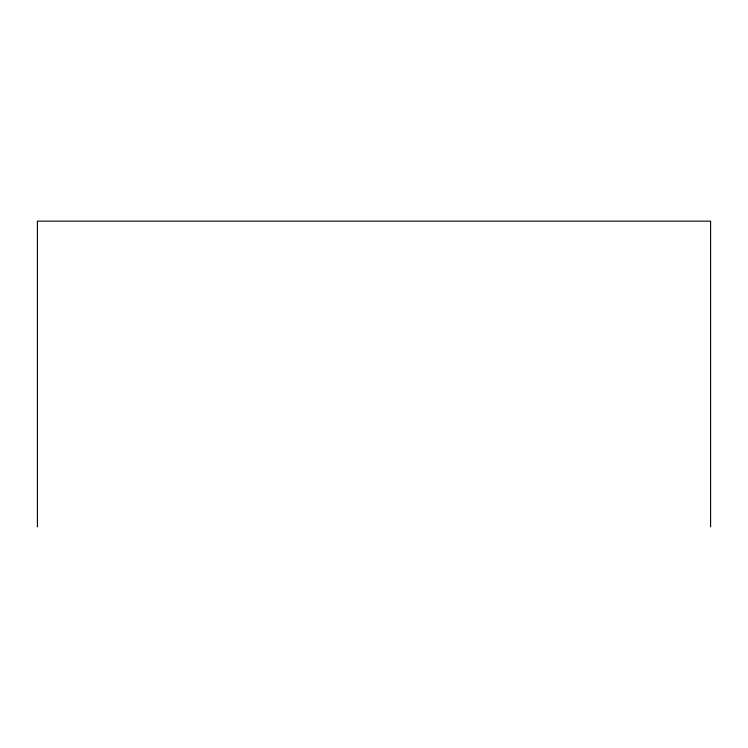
<?xml version="1.0" encoding="UTF-8"?>
<svg xmlns="http://www.w3.org/2000/svg" width="748" height="748" viewBox="0 0 748 748"><rect width="100%" height="100%" fill="white"/><g stroke="black" fill="none" stroke-linecap="round" stroke-linejoin="round"><path stroke-width="1.12" d="M710.6 526.854L710.6 221.146L37.4 221.146L37.4 526.854"/></g></svg>
